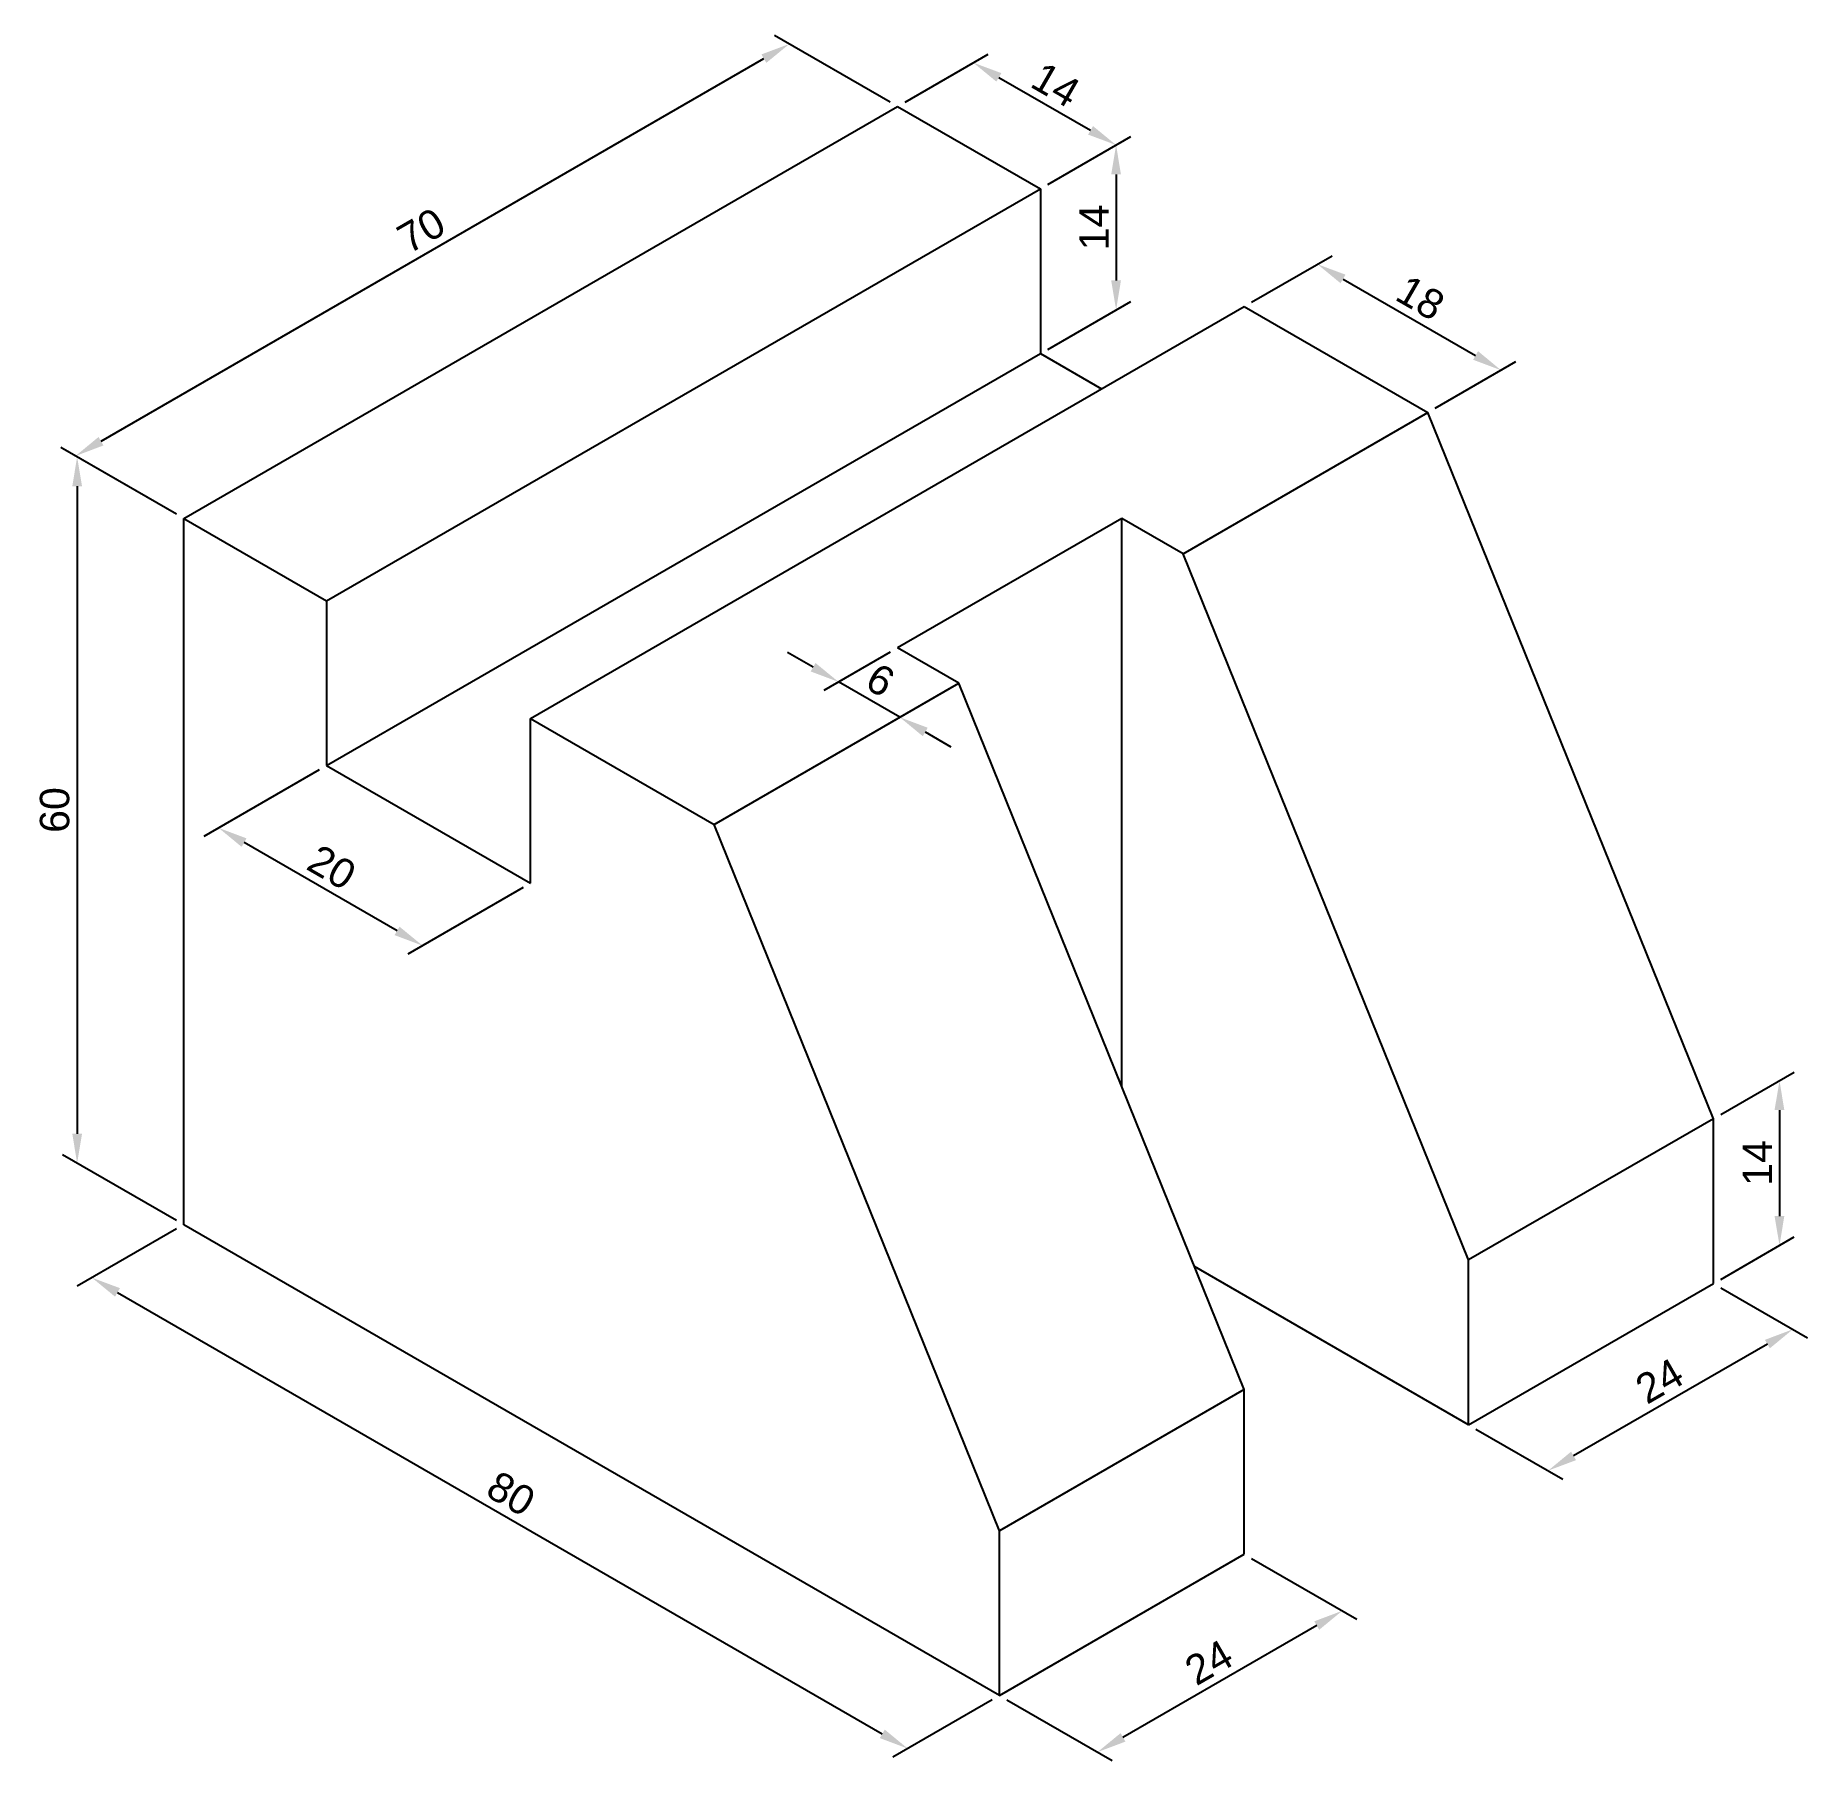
# Model space of a CAD drawing. Header units: millimetres. Extents: x 132 to 282, y 54 to 201.
import ezdxf

# ---------------------------------------------------------------- set-up
doc = ezdxf.new("R2010")
doc.units = ezdxf.units.MM
doc.styles.get("Standard").update_dxf_attribs({"font": 'arial.ttf'})
doc.dimstyles.new('ISO-25', dxfattribs={"dimtxt": 2.5, "dimasz": 2.5, "dimexe": 1.25, "dimexo": 0.625, "dimtad": 1, "dimtxsty": 'Standard', "dimcen": 2.5, "dimadec": 0, "dimazin": 0, "dimtfac": 1, "dimtmove": 0, "dimatfit": 3, "dimfxl": 1, "dimarcsym": 0})

# ---------------------------------------------------------------- blocks, each defined once
blk = doc.blocks.new('*D2')
at = {"color": 0, "lineweight": -2, "transparency": 16777216}
for p, q in [((204.11, 195.36), (194.29, 201.03)), ((137.08, 166.56), (193.37, 199.06)), ((143.48, 160.36), (133.67, 166.03))]:
    blk.add_line(p, q, dxfattribs=at)
at = {"color": 0, "transparency": 16777216}
for points in [[(193.17, 199.42), (193.58, 198.7), (195.54, 200.31)], [(136.87, 166.92), (137.29, 166.2), (134.92, 165.31)]]:
    blk.add_solid(points, dxfattribs=at)
at = {"layer": 'Defpoints', "color": 0, "transparency": 16777216}
for p in [(195.54, 200.31), (204.73, 195), (144.11, 160)]:
    blk.add_point(p, dxfattribs=at)
at = {"color": 0, "transparency": 16777216, "insert": (164.28, 184.46), "char_height": 2.5, "attachment_point": 5, "rotation": 30}
blk.add_mtext('70', dxfattribs=at)
blk = doc.blocks.new('*D3')
at = {"color": 0, "lineweight": -2, "transparency": 16777216}
for p, q in [((143.48, 160.36), (133.8, 165.95)), ((135.05, 162.73), (135.05, 107.73)), ((143.48, 100.36), (133.8, 105.95))]:
    blk.add_line(p, q, dxfattribs=at)
at = {"color": 0, "transparency": 16777216}
for points in [[(134.64, 162.73), (135.47, 162.73), (135.05, 165.23)], [(134.64, 107.73), (135.47, 107.73), (135.05, 105.23)]]:
    blk.add_solid(points, dxfattribs=at)
at = {"layer": 'Defpoints', "color": 0, "transparency": 16777216}
for p in [(144.11, 160), (135.05, 105.23), (144.11, 100)]:
    blk.add_point(p, dxfattribs=at)
at = {"color": 0, "transparency": 16777216, "insert": (133.15, 135.23), "char_height": 2.5, "attachment_point": 5, "rotation": 90}
blk.add_mtext('60', dxfattribs=at)
blk = doc.blocks.new('*D4')
at = {"color": 0, "lineweight": -2, "transparency": 16777216}
for p, q in [((143.48, 99.64), (135.06, 94.78)), ((138.48, 94.25), (203.43, 56.75)), ((212.77, 59.64), (204.34, 54.78))]:
    blk.add_line(p, q, dxfattribs=at)
at = {"color": 0, "transparency": 16777216}
for points in [[(138.69, 94.61), (138.27, 93.89), (136.31, 95.5)], [(203.64, 57.11), (203.22, 56.39), (205.59, 55.5)]]:
    blk.add_solid(points, dxfattribs=at)
at = {"layer": 'Defpoints', "color": 0, "transparency": 16777216}
for p in [(144.11, 100), (213.39, 60), (205.59, 55.5)]:
    blk.add_point(p, dxfattribs=at)
at = {"color": 0, "transparency": 16777216, "insert": (171.9, 77.15), "char_height": 2.5, "attachment_point": 5, "rotation": 330}
blk.add_mtext('80', dxfattribs=at)
blk = doc.blocks.new('*D5')
at = {"color": 0, "lineweight": -2, "transparency": 16777216}
for p, q in [((155.61, 138.64), (145.82, 132.99)), ((162.22, 124.96), (149.23, 132.46)), ((172.93, 128.64), (163.14, 122.99))]:
    blk.add_line(p, q, dxfattribs=at)
at = {"color": 0, "transparency": 16777216}
for points in [[(149.44, 132.82), (149.02, 132.1), (147.07, 133.71)], [(162.43, 125.32), (162.01, 124.6), (164.39, 123.71)]]:
    blk.add_solid(points, dxfattribs=at)
at = {"layer": 'Defpoints', "color": 0, "transparency": 16777216}
for p in [(156.23, 139), (147.07, 133.71), (173.55, 129)]:
    blk.add_point(p, dxfattribs=at)
at = {"color": 0, "transparency": 16777216, "insert": (156.68, 130.36), "char_height": 2.5, "attachment_point": 5, "rotation": 330}
blk.add_mtext('20', dxfattribs=at)
blk = doc.blocks.new('*D6')
at = {"color": 0, "lineweight": -2, "transparency": 16777216}
for p, q in [((197.56, 147.36), (195.39, 148.61)), ((204.11, 148.64), (198.47, 145.39)), ((204.92, 143.11), (199.72, 146.11)), ((209.3, 145.64), (203.67, 142.39)), ((207.08, 141.86), (209.25, 140.61))]:
    blk.add_line(p, q, dxfattribs=at)
at = {"color": 0, "transparency": 16777216}
for points in [[(197.76, 147.72), (197.35, 147), (199.72, 146.11)], [(207.29, 142.22), (206.87, 141.5), (204.92, 143.11)]]:
    blk.add_solid(points, dxfattribs=at)
at = {"layer": 'Defpoints', "color": 0, "transparency": 16777216}
for p in [(204.73, 149), (199.72, 146.11), (209.93, 146)]:
    blk.add_point(p, dxfattribs=at)
at = {"color": 0, "transparency": 16777216, "insert": (203.27, 146.26), "char_height": 2.5, "attachment_point": 5, "rotation": 330}
blk.add_mtext('6', dxfattribs=at)
blk = doc.blocks.new('*D7')
at = {"color": 0, "lineweight": -2, "transparency": 16777216}
for p, q in [((234.8, 178.36), (241.65, 182.32)), ((242.56, 180.34), (253.82, 173.84)), ((250.39, 169.36), (257.23, 173.32))]:
    blk.add_line(p, q, dxfattribs=at)
at = {"color": 0, "transparency": 16777216}
for points in [[(242.77, 180.71), (242.35, 179.98), (240.4, 181.59)], [(254.03, 174.21), (253.61, 173.48), (255.98, 172.59)]]:
    blk.add_solid(points, dxfattribs=at)
at = {"layer": 'Defpoints', "color": 0, "transparency": 16777216}
for p in [(234.18, 178), (255.98, 172.59), (249.76, 169)]:
    blk.add_point(p, dxfattribs=at)
at = {"color": 0, "transparency": 16777216, "insert": (249.14, 178.74), "char_height": 2.5, "attachment_point": 5, "rotation": 330}
blk.add_mtext('18', dxfattribs=at)
blk = doc.blocks.new('*D8')
at = {"color": 0, "lineweight": -2, "transparency": 16777216}
for p, q in [((217.48, 188.36), (224.54, 192.44)), ((223.29, 189.22), (223.29, 180.22)), ((217.48, 174.36), (224.54, 178.44))]:
    blk.add_line(p, q, dxfattribs=at)
at = {"color": 0, "transparency": 16777216}
for points in [[(222.87, 189.22), (223.7, 189.22), (223.29, 191.72)], [(222.87, 180.22), (223.7, 180.22), (223.29, 177.72)]]:
    blk.add_solid(points, dxfattribs=at)
at = {"layer": 'Defpoints', "color": 0, "transparency": 16777216}
for p in [(216.86, 188), (223.29, 177.72), (216.86, 174)]:
    blk.add_point(p, dxfattribs=at)
at = {"color": 0, "transparency": 16777216, "insert": (221.41, 184.72), "char_height": 2.5, "attachment_point": 5, "rotation": 90}
blk.add_mtext('14', dxfattribs=at)
blk = doc.blocks.new('*D9')
at = {"color": 0, "lineweight": -2, "transparency": 16777216}
for p, q in [((205.36, 195.36), (212.41, 199.44)), ((213.33, 197.47), (221.12, 192.97)), ((217.48, 188.36), (224.54, 192.44))]:
    blk.add_line(p, q, dxfattribs=at)
at = {"color": 0, "transparency": 16777216}
for points in [[(213.54, 197.83), (213.12, 197.11), (211.16, 198.72)], [(221.33, 193.33), (220.91, 192.61), (223.29, 191.72)]]:
    blk.add_solid(points, dxfattribs=at)
at = {"layer": 'Defpoints', "color": 0, "transparency": 16777216}
for p in [(204.73, 195), (223.29, 191.72), (216.86, 188)]:
    blk.add_point(p, dxfattribs=at)
at = {"color": 0, "transparency": 16777216, "insert": (218.17, 196.85), "char_height": 2.5, "attachment_point": 5, "rotation": 330}
blk.add_mtext('14', dxfattribs=at)
blk = doc.blocks.new('*D10')
at = {"color": 0, "lineweight": -2, "transparency": 16777216}
for p, q in [((274.64, 109.36), (280.88, 112.97)), ((279.63, 109.74), (279.63, 100.74)), ((274.64, 95.36), (280.88, 98.97))]:
    blk.add_line(p, q, dxfattribs=at)
at = {"color": 0, "transparency": 16777216}
for points in [[(279.21, 109.74), (280.04, 109.74), (279.63, 112.24)], [(279.21, 100.74), (280.04, 100.74), (279.63, 98.24)]]:
    blk.add_solid(points, dxfattribs=at)
at = {"layer": 'Defpoints', "color": 0, "transparency": 16777216}
for p in [(274.01, 109), (279.63, 98.24), (274.01, 95)]:
    blk.add_point(p, dxfattribs=at)
at = {"color": 0, "transparency": 16777216, "insert": (277.75, 105.24), "char_height": 2.5, "attachment_point": 5, "rotation": 90}
blk.add_mtext('14', dxfattribs=at)
blk = doc.blocks.new('*D11')
at = {"color": 0, "lineweight": -2, "transparency": 16777216}
for p, q in [((274.64, 94.64), (282.01, 90.39)), ((278.6, 89.86), (262.14, 80.36)), ((253.85, 82.64), (261.23, 78.39))]:
    blk.add_line(p, q, dxfattribs=at)
at = {"color": 0, "transparency": 16777216}
for points in [[(278.39, 90.22), (278.81, 89.5), (280.76, 91.11)], [(261.93, 80.72), (262.35, 80), (259.98, 79.11)]]:
    blk.add_solid(points, dxfattribs=at)
at = {"layer": 'Defpoints', "color": 0, "transparency": 16777216}
for p in [(274.01, 95), (253.23, 83), (259.98, 79.11)]:
    blk.add_point(p, dxfattribs=at)
at = {"color": 0, "transparency": 16777216, "insert": (269.43, 86.74), "char_height": 2.5, "attachment_point": 5, "rotation": 30}
blk.add_mtext('24', dxfattribs=at)
blk = doc.blocks.new('*D12')
at = {"color": 0, "lineweight": -2, "transparency": 16777216}
for p, q in [((234.8, 71.64), (243.74, 66.48)), ((240.33, 65.95), (223.87, 56.45)), ((214.02, 59.64), (222.96, 54.48))]:
    blk.add_line(p, q, dxfattribs=at)
at = {"color": 0, "transparency": 16777216}
for points in [[(240.12, 66.31), (240.54, 65.59), (242.49, 67.2)], [(223.67, 56.81), (224.08, 56.09), (221.71, 55.2)]]:
    blk.add_solid(points, dxfattribs=at)
at = {"layer": 'Defpoints', "color": 0, "transparency": 16777216}
for p in [(234.18, 72), (213.39, 60), (221.71, 55.2)]:
    blk.add_point(p, dxfattribs=at)
at = {"color": 0, "transparency": 16777216, "insert": (231.16, 62.83), "char_height": 2.5, "attachment_point": 5, "rotation": 30}
blk.add_mtext('24', dxfattribs=at)

msp = doc.modelspace()

# ---------------------------------------------------------------- linework, layer by layer
for p, q in [((144.109, 160.004), (204.731, 195.004)), ((204.731, 195.004), (216.855, 188.004)), ((156.233, 153.004), (216.855, 188.004)), ((216.855, 188.004), (216.855, 174.004)), ((173.554, 143.004), (234.176, 178.004)), ((234.176, 178.004), (249.764, 169.004)), ((156.233, 139.004), (216.855, 174.004)), ((216.855, 174.004), (222.051, 171.004)), ((228.98, 157.004), (249.764, 169.004)), ((274.013, 109.004), (249.764, 169.004)), ((144.109, 100.004), (144.109, 160.004)), ((144.109, 160.004), (156.233, 153.004)), ((223.783, 160.004), (204.731, 149.004)), ((228.98, 157.004), (223.783, 160.004)), ((223.783, 111.718), (223.783, 160.004)), ((253.228, 97.004), (228.98, 157.004)), ((156.233, 153.004), (156.233, 139.004)), ((209.927, 146.004), (204.731, 149.004)), ((189.142, 134.004), (209.927, 146.004)), ((234.176, 86.004), (209.927, 146.004)), ((173.554, 129.004), (173.554, 143.004)), ((173.554, 143.004), (189.142, 134.004)), ((156.233, 139.004), (173.554, 129.004)), ((213.391, 74.004), (189.142, 134.004)), ((274.013, 109.004), (253.228, 97.004)), ((274.013, 95.004), (274.013, 109.004)), ((213.391, 60.004), (144.109, 100.004)), ((253.228, 83.004), (229.959, 96.438)), ((253.228, 83.004), (253.228, 97.004)), ((253.228, 83.004), (274.013, 95.004)), ((234.176, 86.004), (213.391, 74.004)), ((234.176, 72.004), (234.176, 86.004)), ((213.391, 60.004), (213.391, 74.004)), ((213.391, 60.004), (234.176, 72.004))]:
    msp.add_line(p, q)

# ---------------------------------------------------------------- dimensions: what is measured, and where the dimension line sits
for p1, p2, distance, picture, middle in [((144.109, 160.004), (204.731, 195.004), 9.191, '*D2', (164.278, 184.457)), ((204.731, 195.004), (216.855, 188.004), 6.432, '*D9', (218.165, 196.846)), ((216.855, 188.004), (216.855, 174.004), 6.432, '*D8', (221.407, 184.717)), ((234.176, 178.004), (249.764, 169.004), 6.219, '*D7', (249.14, 178.741)), ((144.109, 160.004), (144.109, 100.004), -9.057, '*D3', (133.151, 135.233)), ((209.927, 146.004), (204.731, 149.004), 5.01, '*D6', (203.27, 146.258)), ((173.554, 129.004), (156.233, 139.004), 9.167, '*D5', (156.678, 130.358)), ((274.013, 109.004), (274.013, 95.004), 5.613, '*D10', (277.745, 105.244)), ((144.109, 100.004), (213.391, 60.004), -7.796, '*D4', (171.904, 77.149)), ((274.013, 95.004), (253.228, 83.004), 6.75, '*D11', (269.43, 86.735)), ((234.176, 72.004), (213.391, 60.004), 8.318, '*D12', (231.161, 62.829))]:
    dim = msp.add_aligned_dim(p1=p1, p2=p2, distance=distance, dimstyle='ISO-25')
    dim.commit()
    dim.dimension.update_dxf_attribs({"geometry": picture, "text_midpoint": middle})

doc.saveas('drawing.dxf')
